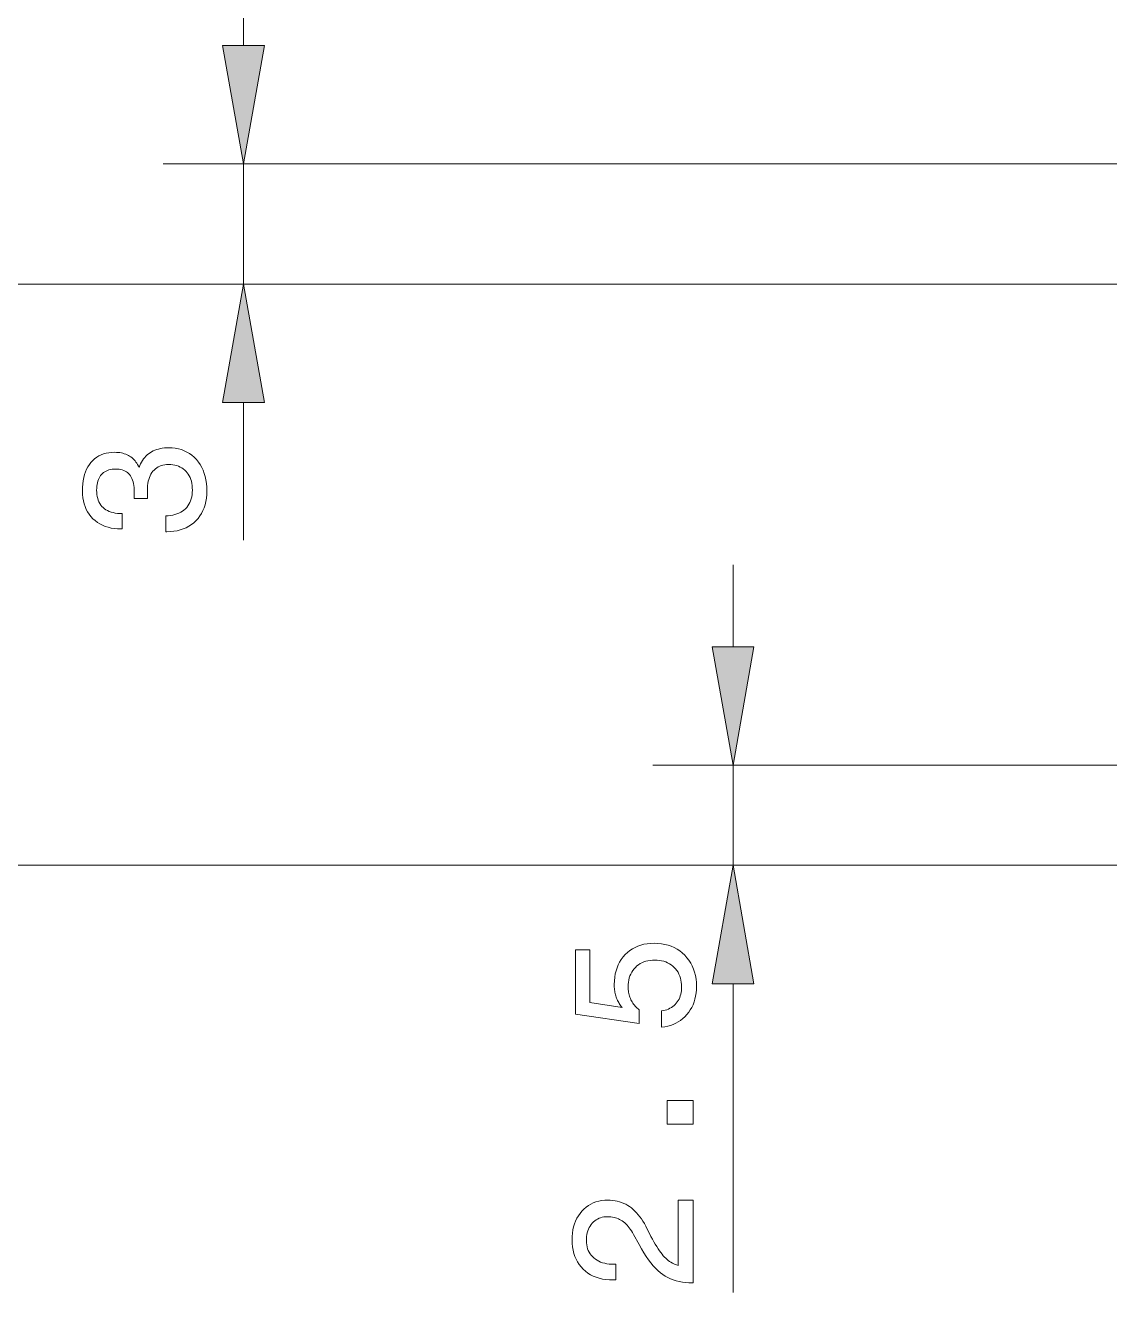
# Model space of a CAD drawing. Extents: x 0 to 420, y 0 to 594.
# Drawn here: x 73.37 to 100.43, y 255.05 to 286.67 of the extents above; entities that cross this region are included whole.
import ezdxf

# ---------------------------------------------------------------- set-up
doc = ezdxf.new("R2010")
doc.units = 0

msp = doc.modelspace()

# ---------------------------------------------------------------- linework, layer by layer
at = {"lineweight": 13, "ltscale": 0.05114}
for p, q in [((78.813, 286.169), (78.813, 288.215)), ((91.029, 271.169), (91.029, 273.215))]:
    msp.add_line(p, q, dxfattribs=at)
at = {"lineweight": 13}
for p, q in [((110.725, 283.215), (76.813, 283.215)), ((110.725, 280.215), (68.597, 280.215)), ((110.725, 280.215), (68.597, 280.215)), ((110.725, 280.215), (76.813, 280.215)), ((113.775, 268.215), (89.029, 268.215)), ((123.867, 265.715), (58.793, 265.715)), ((123.867, 265.715), (68.597, 265.715)), ((123.867, 265.715), (89.029, 265.715))]:
    msp.add_line(p, q, dxfattribs=at)
at = {"lineweight": 13, "ltscale": 0.075}
msp.add_line((78.813, 280.215), (78.813, 283.215), dxfattribs=at)
at = {"lineweight": 13, "ltscale": 0.085858}
msp.add_line((78.813, 273.826), (78.813, 277.261), dxfattribs=at)
at = {"lineweight": 13, "ltscale": 0.0625}
msp.add_line((91.029, 265.715), (91.029, 268.215), dxfattribs=at)
at = {"lineweight": 13, "ltscale": 0.192649}
msp.add_line((91.029, 255.055), (91.029, 262.761), dxfattribs=at)
at = {"lineweight": 13}
for points in [[(78.293, 286.169), (78.813, 283.215), (79.334, 286.169)], [(79.334, 277.261), (78.813, 280.215), (78.293, 277.261)], [(76.873, 274.037), (76.873, 274.435), (76.935, 274.438), (76.994, 274.444), (77.05, 274.454), (77.103, 274.466), (77.154, 274.482), (77.201, 274.501), (77.246, 274.523), (77.288, 274.549), (77.327, 274.578), (77.363, 274.609), (77.396, 274.644), (77.426, 274.682), (77.452, 274.722), (77.475, 274.765), (77.494, 274.81), (77.509, 274.859), (77.522, 274.91), (77.53, 274.963), (77.536, 275.02), (77.537, 275.078), (77.536, 275.136), (77.531, 275.192), (77.523, 275.244), (77.512, 275.295), (77.498, 275.342), (77.48, 275.388), (77.46, 275.43), (77.436, 275.47), (77.409, 275.508), (77.379, 275.543), (77.346, 275.576), (77.311, 275.604), (77.274, 275.63), (77.234, 275.652), (77.192, 275.671), (77.147, 275.686), (77.1, 275.698), (77.051, 275.706), (76.999, 275.711), (76.945, 275.713), (76.896, 275.711), (76.849, 275.706), (76.804, 275.698), (76.762, 275.686), (76.722, 275.671), (76.684, 275.653), (76.648, 275.631), (76.614, 275.606), (76.583, 275.577), (76.554, 275.545), (76.527, 275.511), (76.503, 275.473), (76.482, 275.433), (76.464, 275.39), (76.449, 275.344), (76.436, 275.295), (76.426, 275.244), (76.419, 275.19), (76.415, 275.134), (76.414, 275.074), (76.414, 275.066), (76.414, 275.057), (76.414, 275.049), (76.414, 275.04), (76.414, 275.031), (76.414, 275.022), (76.415, 275.013), (76.415, 275.004), (76.415, 274.995), (76.416, 274.986), (76.416, 274.976), (76.417, 274.966), (76.417, 274.955), (76.418, 274.944), (76.418, 274.932), (76.419, 274.919), (76.42, 274.906), (76.42, 274.893), (76.421, 274.878), (76.422, 274.863), (76.083, 274.863), (76.083, 274.873), (76.083, 274.882), (76.084, 274.891), (76.084, 274.9), (76.084, 274.909), (76.085, 274.918), (76.085, 274.926), (76.085, 274.935), (76.086, 274.944), (76.086, 274.952), (76.086, 274.96), (76.086, 274.969), (76.086, 274.977), (76.086, 274.985), (76.087, 274.993), (76.087, 275), (76.087, 275.008), (76.087, 275.015), (76.087, 275.023), (76.087, 275.03), (76.086, 275.087), (76.082, 275.14), (76.076, 275.191), (76.068, 275.239), (76.058, 275.283), (76.045, 275.325), (76.031, 275.363), (76.013, 275.399), (75.994, 275.432), (75.972, 275.461), (75.948, 275.488), (75.921, 275.512), (75.892, 275.533), (75.861, 275.551), (75.827, 275.566), (75.79, 275.579), (75.752, 275.589), (75.711, 275.596), (75.667, 275.6), (75.621, 275.601), (75.576, 275.6), (75.534, 275.596), (75.494, 275.589), (75.456, 275.58), (75.42, 275.567), (75.386, 275.552), (75.354, 275.535), (75.324, 275.514), (75.296, 275.491), (75.271, 275.465), (75.248, 275.437), (75.227, 275.406), (75.209, 275.373), (75.193, 275.338), (75.179, 275.3), (75.168, 275.259), (75.16, 275.217), (75.154, 275.172), (75.15, 275.124), (75.149, 275.074), (75.15, 275.018), (75.155, 274.965), (75.163, 274.915), (75.175, 274.867), (75.189, 274.822), (75.207, 274.78), (75.228, 274.741), (75.253, 274.704), (75.28, 274.67), (75.311, 274.639), (75.345, 274.611), (75.382, 274.585), (75.422, 274.563), (75.465, 274.544), (75.511, 274.527), (75.56, 274.514), (75.613, 274.504), (75.668, 274.496), (75.726, 274.492), (75.787, 274.49), (75.787, 274.107), (75.758, 274.107), (75.672, 274.109), (75.589, 274.117), (75.51, 274.13), (75.434, 274.148), (75.362, 274.171), (75.294, 274.199), (75.229, 274.232), (75.168, 274.271), (75.11, 274.314), (75.056, 274.363), (75.006, 274.416), (74.962, 274.472), (74.923, 274.532), (74.889, 274.596), (74.86, 274.663), (74.836, 274.734), (74.818, 274.809), (74.805, 274.887), (74.797, 274.968), (74.794, 275.053), (74.797, 275.143), (74.803, 275.229), (74.814, 275.31), (74.829, 275.388), (74.848, 275.461), (74.871, 275.53), (74.899, 275.595), (74.931, 275.656), (74.967, 275.713), (75.007, 275.766), (75.052, 275.814), (75.099, 275.857), (75.15, 275.895), (75.205, 275.928), (75.263, 275.956), (75.324, 275.978), (75.388, 275.996), (75.456, 276.009), (75.527, 276.016), (75.602, 276.019), (75.645, 276.018), (75.686, 276.015), (75.727, 276.01), (75.766, 276.003), (75.803, 275.995), (75.84, 275.984), (75.875, 275.972), (75.909, 275.957), (75.942, 275.941), (75.973, 275.923), (76.003, 275.903), (76.032, 275.881), (76.059, 275.857), (76.084, 275.831), (76.108, 275.804), (76.131, 275.775), (76.152, 275.744), (76.172, 275.711), (76.19, 275.676), (76.207, 275.639), (76.226, 275.687), (76.246, 275.732), (76.269, 275.774), (76.294, 275.815), (76.32, 275.852), (76.349, 275.888), (76.38, 275.921), (76.412, 275.952), (76.447, 275.981), (76.483, 276.007), (76.522, 276.031), (76.562, 276.052), (76.604, 276.071), (76.647, 276.087), (76.692, 276.101), (76.739, 276.113), (76.788, 276.121), (76.839, 276.128), (76.891, 276.131), (76.945, 276.133), (77.03, 276.13), (77.111, 276.121), (77.189, 276.106), (77.263, 276.085), (77.334, 276.059), (77.402, 276.026), (77.466, 275.988), (77.527, 275.944), (77.584, 275.894), (77.638, 275.837), (77.688, 275.776), (77.733, 275.712), (77.772, 275.643), (77.806, 275.57), (77.835, 275.494), (77.858, 275.413), (77.876, 275.329), (77.889, 275.241), (77.897, 275.149), (77.9, 275.053), (77.897, 274.962), (77.889, 274.875), (77.875, 274.792), (77.856, 274.712), (77.832, 274.636), (77.802, 274.564), (77.767, 274.496), (77.726, 274.431), (77.68, 274.37), (77.628, 274.313), (77.572, 274.261), (77.512, 274.214), (77.448, 274.172), (77.381, 274.136), (77.311, 274.106), (77.236, 274.081), (77.158, 274.062), (77.077, 274.048), (76.992, 274.04), (76.903, 274.037)], [(90.508, 271.169), (91.029, 268.215), (91.55, 271.169)], [(91.55, 262.761), (91.029, 265.715), (90.508, 262.761)], [(89.247, 261.681), (89.247, 262.081), (89.293, 262.09), (89.336, 262.101), (89.378, 262.114), (89.418, 262.13), (89.455, 262.148), (89.491, 262.169), (89.524, 262.192), (89.556, 262.218), (89.585, 262.246), (89.613, 262.276), (89.638, 262.309), (89.66, 262.343), (89.68, 262.38), (89.697, 262.418), (89.712, 262.457), (89.723, 262.499), (89.733, 262.542), (89.739, 262.587), (89.743, 262.634), (89.745, 262.682), (89.743, 262.741), (89.737, 262.798), (89.728, 262.852), (89.715, 262.904), (89.699, 262.954), (89.678, 263.001), (89.655, 263.046), (89.627, 263.089), (89.596, 263.129), (89.561, 263.167), (89.523, 263.202), (89.483, 263.233), (89.441, 263.261), (89.396, 263.284), (89.349, 263.305), (89.299, 263.321), (89.247, 263.334), (89.193, 263.343), (89.137, 263.349), (89.078, 263.35), (89.018, 263.349), (88.961, 263.343), (88.906, 263.334), (88.854, 263.321), (88.804, 263.305), (88.756, 263.285), (88.711, 263.262), (88.669, 263.234), (88.629, 263.204), (88.591, 263.169), (88.557, 263.132), (88.526, 263.092), (88.499, 263.049), (88.475, 263.004), (88.455, 262.957), (88.439, 262.907), (88.426, 262.854), (88.417, 262.799), (88.412, 262.742), (88.41, 262.682), (88.411, 262.647), (88.413, 262.613), (88.416, 262.58), (88.421, 262.547), (88.427, 262.515), (88.435, 262.483), (88.444, 262.452), (88.455, 262.422), (88.466, 262.392), (88.48, 262.363), (88.494, 262.334), (88.51, 262.306), (88.527, 262.279), (88.546, 262.253), (88.566, 262.228), (88.587, 262.203), (88.61, 262.179), (88.634, 262.155), (88.659, 262.133), (88.686, 262.111), (88.686, 261.767), (87.097, 262.003), (87.097, 263.605), (87.451, 263.605), (87.451, 262.292), (88.258, 262.172), (88.24, 262.194), (88.222, 262.216), (88.205, 262.24), (88.19, 262.264), (88.175, 262.289), (88.161, 262.315), (88.148, 262.342), (88.135, 262.369), (88.124, 262.397), (88.114, 262.426), (88.104, 262.456), (88.096, 262.486), (88.089, 262.516), (88.082, 262.547), (88.077, 262.579), (88.072, 262.611), (88.069, 262.644), (88.066, 262.677), (88.065, 262.711), (88.064, 262.745), (88.067, 262.836), (88.075, 262.923), (88.089, 263.006), (88.108, 263.086), (88.133, 263.162), (88.163, 263.234), (88.199, 263.303), (88.24, 263.369), (88.286, 263.43), (88.338, 263.488), (88.395, 263.542), (88.455, 263.59), (88.518, 263.632), (88.585, 263.669), (88.655, 263.7), (88.729, 263.725), (88.806, 263.745), (88.886, 263.759), (88.97, 263.767), (89.057, 263.77), (89.15, 263.767), (89.239, 263.758), (89.324, 263.743), (89.406, 263.722), (89.485, 263.695), (89.559, 263.663), (89.631, 263.624), (89.698, 263.579), (89.762, 263.528), (89.823, 263.472), (89.878, 263.41), (89.928, 263.345), (89.972, 263.276), (90.01, 263.204), (90.042, 263.128), (90.069, 263.049), (90.089, 262.966), (90.104, 262.879), (90.113, 262.789), (90.116, 262.695), (90.113, 262.611), (90.106, 262.531), (90.094, 262.453), (90.077, 262.379), (90.056, 262.307), (90.029, 262.238), (89.998, 262.172), (89.962, 262.109), (89.922, 262.049), (89.876, 261.992), (89.827, 261.938), (89.775, 261.89), (89.719, 261.846), (89.661, 261.808), (89.599, 261.774), (89.535, 261.746), (89.467, 261.722), (89.397, 261.703), (89.323, 261.69)], [(90.029, 259.254), (89.386, 259.254), (89.386, 259.851), (90.029, 259.851)], [(90.029, 255.301), (90.016, 255.301), (89.929, 255.303), (89.844, 255.309), (89.763, 255.32), (89.684, 255.334), (89.608, 255.353), (89.535, 255.376), (89.465, 255.402), (89.399, 255.433), (89.334, 255.469), (89.273, 255.508), (89.214, 255.552), (89.154, 255.604), (89.095, 255.662), (89.036, 255.726), (88.976, 255.798), (88.917, 255.876), (88.858, 255.96), (88.799, 256.052), (88.741, 256.15), (88.682, 256.254), (88.543, 256.509), (88.518, 256.554), (88.492, 256.596), (88.465, 256.636), (88.438, 256.673), (88.411, 256.708), (88.383, 256.74), (88.354, 256.77), (88.324, 256.797), (88.294, 256.822), (88.263, 256.844), (88.232, 256.864), (88.199, 256.882), (88.166, 256.898), (88.131, 256.912), (88.095, 256.923), (88.058, 256.933), (88.02, 256.94), (87.981, 256.946), (87.941, 256.949), (87.9, 256.95), (87.853, 256.948), (87.808, 256.943), (87.765, 256.935), (87.724, 256.924), (87.685, 256.909), (87.647, 256.891), (87.611, 256.87), (87.577, 256.845), (87.545, 256.818), (87.515, 256.786), (87.487, 256.753), (87.462, 256.717), (87.44, 256.678), (87.421, 256.638), (87.405, 256.595), (87.392, 256.551), (87.382, 256.503), (87.374, 256.454), (87.37, 256.403), (87.369, 256.349), (87.37, 256.296), (87.376, 256.245), (87.385, 256.196), (87.398, 256.15), (87.415, 256.106), (87.435, 256.064), (87.459, 256.025), (87.487, 255.987), (87.519, 255.953), (87.554, 255.92), (87.593, 255.89), (87.634, 255.863), (87.678, 255.84), (87.725, 255.819), (87.774, 255.802), (87.827, 255.788), (87.882, 255.777), (87.94, 255.769), (88.001, 255.764), (88.064, 255.763), (88.1, 255.763), (88.1, 255.371), (88.039, 255.371), (87.946, 255.373), (87.857, 255.382), (87.772, 255.395), (87.691, 255.414), (87.614, 255.438), (87.541, 255.468), (87.471, 255.503), (87.406, 255.543), (87.345, 255.589), (87.287, 255.641), (87.235, 255.697), (87.188, 255.756), (87.146, 255.82), (87.11, 255.887), (87.079, 255.958), (87.055, 256.034), (87.035, 256.112), (87.021, 256.195), (87.013, 256.282), (87.01, 256.372), (87.013, 256.459), (87.02, 256.542), (87.032, 256.623), (87.05, 256.699), (87.072, 256.772), (87.099, 256.842), (87.131, 256.909), (87.168, 256.972), (87.21, 257.032), (87.257, 257.088), (87.308, 257.14), (87.362, 257.186), (87.419, 257.227), (87.479, 257.263), (87.542, 257.293), (87.608, 257.317), (87.678, 257.336), (87.75, 257.35), (87.825, 257.358), (87.904, 257.361), (87.965, 257.359), (88.025, 257.355), (88.083, 257.347), (88.14, 257.335), (88.195, 257.321), (88.248, 257.303), (88.3, 257.282), (88.351, 257.258), (88.4, 257.231), (88.447, 257.201), (88.493, 257.167), (88.538, 257.13), (88.581, 257.089), (88.623, 257.046), (88.664, 256.998), (88.704, 256.948), (88.743, 256.894), (88.78, 256.836), (88.816, 256.776), (88.851, 256.712), (88.979, 256.459), (89.016, 256.389), (89.053, 256.323), (89.089, 256.261), (89.124, 256.203), (89.158, 256.149), (89.191, 256.099), (89.224, 256.054), (89.257, 256.012), (89.288, 255.975), (89.319, 255.941), (89.349, 255.911), (89.381, 255.882), (89.413, 255.856), (89.446, 255.832), (89.479, 255.811), (89.514, 255.791), (89.549, 255.773), (89.584, 255.758), (89.621, 255.745), (89.658, 255.733), (89.658, 257.361), (90.029, 257.361)]]:
    msp.add_lwpolyline(points, close=True, dxfattribs=at)
for points in [[(78.293, 286.169), (78.813, 283.215), (78.293, 286.169), (79.334, 286.169)], [(79.334, 277.261), (78.813, 280.215), (79.334, 277.261), (78.293, 277.261)], [(90.508, 271.169), (91.029, 268.215), (90.508, 271.169), (91.55, 271.169)], [(91.55, 262.761), (91.029, 265.715), (91.55, 262.761), (90.508, 262.761)]]:
    msp.add_solid(points, dxfattribs=at)

doc.saveas('drawing.dxf')
